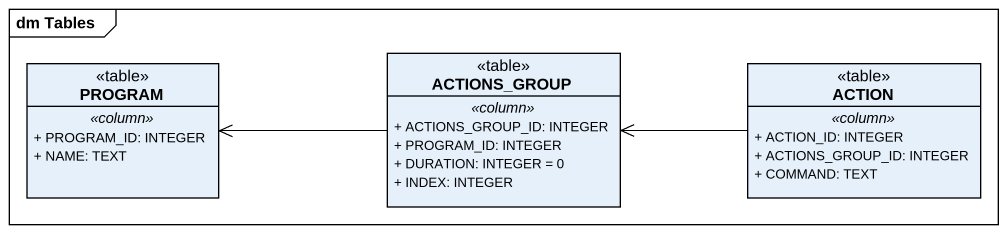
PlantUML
@startuml
mainframe dm Tables
hide circle
hide empty members
skinparam classAttributeIconSize 0
class PROGRAM <<table>> {
  .. <<column>> ..
  + PROGRAM_ID: INTEGER
  + NAME: TEXT
}
class ACTIONS_GROUP <<table>> {
  .. <<column>> ..
  + ACTIONS_GROUP_ID: INTEGER
  + PROGRAM_ID: INTEGER
  + DURATION: INTEGER = 0
  + INDEX: INTEGER
}
class "ACTION" as ACTION_ <<table>> {
  .. <<column>> ..
  + ACTION_ID: INTEGER
  + ACTIONS_GROUP_ID: INTEGER
  + COMMAND: TEXT
}
ACTIONS_GROUP -left-> PROGRAM
ACTION_ -left-> ACTIONS_GROUP
@enduml
